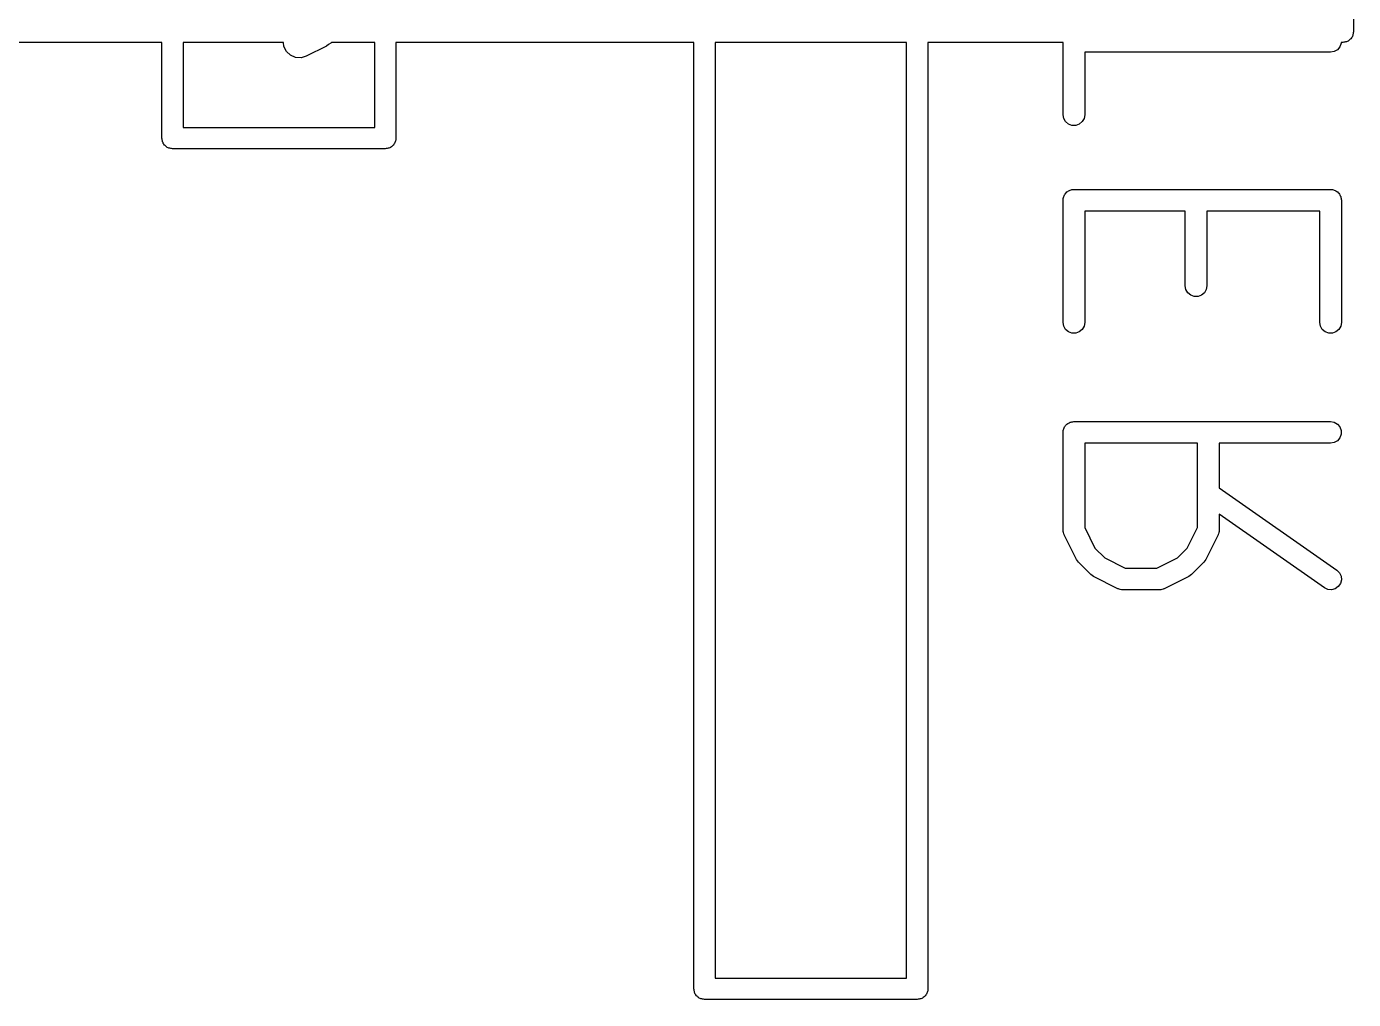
# Model space of a CAD drawing. Extents: x -0.3 to 76.5, y -74.5 to -2.2.
# Drawn here: x 20.81 to 27.05, y -23.05 to -18.48 of the extents above; entities that cross this region are included whole.
import ezdxf

# ---------------------------------------------------------------- set-up
doc = ezdxf.new("R2010")
doc.units = 0
doc.header["$MEASUREMENT"] = 0
doc.layers.add('BLACK', color=7, linetype='CONTINUOUS')

msp = doc.modelspace()

# ---------------------------------------------------------------- linework, layer by layer
at = {"layer": 'Black'}
for p, q in [((27.05, -9.5), (27.05, -18.5)), ((27.0448, -18.5209), (27.0433, -18.525)), ((27.047, -18.5171), (27.0448, -18.5209)), ((27.0477, -18.5128), (27.047, -18.5171)), ((27.0492, -18.5087), (27.0477, -18.5128)), ((27.05, -18.5), (27.0492, -18.5043)), ((27.0492, -18.5043), (27.0492, -18.5087)), ((21.45, -18.55), (20.05, -18.55)), ((21.45, -19), (21.45, -18.55)), ((22.0212, -18.55), (21.55, -18.55)), ((21.55, -18.55), (21.55, -18.95)), ((22.0234, -18.569), (22.0212, -18.55)), ((22.035, -18.5923), (22.0234, -18.569)), ((22.224, -18.5671), (22.1288, -18.6147)), ((22.2337, -18.5599), (22.224, -18.5671)), ((22.2435, -18.553), (22.2337, -18.5599)), ((22.2465, -18.55), (22.2435, -18.553)), ((22.45, -18.55), (22.2465, -18.55)), ((22.45, -18.95), (22.45, -18.55)), ((23.95, -18.55), (22.55, -18.55)), ((22.55, -18.55), (22.55, -19)), ((23.95, -23), (23.95, -18.55)), ((24.05, -18.55), (24.05, -22.95)), ((24.95, -18.55), (24.05, -18.55)), ((24.95, -22.95), (24.95, -18.55)), ((25.6852, -18.55), (25.05, -18.55)), ((25.05, -18.55), (25.05, -23)), ((25.6852, -18.8897), (25.6852, -18.55)), ((26.9865, -18.5704), (26.9752, -18.5839)), ((26.9926, -18.5538), (26.9865, -18.5704)), ((27, -18.55), (26.9926, -18.55)), ((26.9926, -18.55), (26.9926, -18.5538)), ((27.0043, -18.5492), (27, -18.55)), ((27.0087, -18.5492), (27.0043, -18.5492)), ((27.0128, -18.5477), (27.0087, -18.5492)), ((27.0171, -18.547), (27.0128, -18.5477)), ((27.0209, -18.5448), (27.0171, -18.547)), ((27.025, -18.5433), (27.0209, -18.5448)), ((27.0284, -18.5405), (27.025, -18.5433)), ((27.0321, -18.5383), (27.0284, -18.5405)), ((27.035, -18.535), (27.0321, -18.5383)), ((27.0383, -18.5321), (27.035, -18.535)), ((27.0405, -18.5284), (27.0383, -18.5321)), ((27.0433, -18.525), (27.0405, -18.5284)), ((22.0539, -18.6102), (22.035, -18.5923)), ((22.0778, -18.6206), (22.0539, -18.6102)), ((22.1038, -18.6221), (22.0778, -18.6206)), ((22.1288, -18.6147), (22.1038, -18.6221)), ((26.9425, -18.5958), (25.7868, -18.5958)), ((25.7868, -18.5958), (25.7868, -18.8897)), ((26.9599, -18.5927), (26.9425, -18.5958)), ((26.9752, -18.5839), (26.9599, -18.5927)), ((25.6883, -18.9071), (25.6852, -18.8897)), ((25.7868, -18.8897), (25.7838, -18.9071)), ((21.55, -18.95), (22.45, -18.95)), ((25.6971, -18.9223), (25.6883, -18.9071)), ((25.7106, -18.9337), (25.6971, -18.9223)), ((25.7272, -18.9397), (25.7106, -18.9337)), ((25.7449, -18.9397), (25.7272, -18.9397)), ((25.7614, -18.9337), (25.7449, -18.9397)), ((25.775, -18.9223), (25.7614, -18.9337)), ((25.7838, -18.9071), (25.775, -18.9223)), ((21.4508, -19.0043), (21.45, -19)), ((21.4508, -19.0087), (21.4508, -19.0043)), ((21.4523, -19.0128), (21.4508, -19.0087)), ((21.453, -19.0171), (21.4523, -19.0128)), ((21.4552, -19.0209), (21.453, -19.0171)), ((22.547, -19.0171), (22.5448, -19.0209)), ((22.5477, -19.0128), (22.547, -19.0171)), ((22.5492, -19.0087), (22.5477, -19.0128)), ((22.55, -19), (22.5492, -19.0043)), ((22.5492, -19.0043), (22.5492, -19.0087)), ((21.4567, -19.025), (21.4552, -19.0209)), ((21.4595, -19.0284), (21.4567, -19.025)), ((21.4617, -19.0321), (21.4595, -19.0284)), ((21.465, -19.035), (21.4617, -19.0321)), ((21.4679, -19.0383), (21.465, -19.035)), ((21.4716, -19.0405), (21.4679, -19.0383)), ((21.475, -19.0433), (21.4716, -19.0405)), ((21.4791, -19.0448), (21.475, -19.0433)), ((21.4829, -19.047), (21.4791, -19.0448)), ((21.4872, -19.0477), (21.4829, -19.047)), ((21.4913, -19.0492), (21.4872, -19.0477)), ((21.4957, -19.0492), (21.4913, -19.0492)), ((21.5, -19.05), (21.4957, -19.0492)), ((22.5, -19.05), (21.5, -19.05)), ((22.5043, -19.0492), (22.5, -19.05)), ((22.5087, -19.0492), (22.5043, -19.0492)), ((22.5128, -19.0477), (22.5087, -19.0492)), ((22.5171, -19.047), (22.5128, -19.0477)), ((22.5209, -19.0448), (22.5171, -19.047)), ((22.525, -19.0433), (22.5209, -19.0448)), ((22.5284, -19.0405), (22.525, -19.0433)), ((22.5321, -19.0383), (22.5284, -19.0405)), ((22.535, -19.035), (22.5321, -19.0383)), ((22.5383, -19.0321), (22.535, -19.035)), ((22.5405, -19.0284), (22.5383, -19.0321)), ((22.5433, -19.025), (22.5405, -19.0284)), ((22.5448, -19.0209), (22.5433, -19.025)), ((25.6905, -19.2706), (25.6921, -19.2665)), ((25.6921, -19.2665), (25.6949, -19.2631)), ((25.6949, -19.2631), (25.6971, -19.2592)), ((25.6971, -19.2592), (25.7005, -19.2563)), ((25.7005, -19.2563), (25.7034, -19.2529)), ((25.7034, -19.2529), (25.7072, -19.2507)), ((25.7072, -19.2507), (25.7106, -19.2479)), ((25.7106, -19.2479), (25.7148, -19.2463)), ((25.7148, -19.2463), (25.7187, -19.2441)), ((25.7187, -19.2441), (25.7231, -19.2433)), ((25.7231, -19.2433), (25.7272, -19.2418)), ((25.7272, -19.2418), (25.7317, -19.2418)), ((25.7317, -19.2418), (25.736, -19.2411)), ((25.736, -19.2411), (26.9425, -19.2411)), ((26.9425, -19.2411), (26.9469, -19.2418)), ((26.9469, -19.2418), (26.9514, -19.2418)), ((26.9514, -19.2418), (26.9555, -19.2433)), ((26.9555, -19.2433), (26.9599, -19.2441)), ((26.9599, -19.2441), (26.9638, -19.2463)), ((26.9638, -19.2463), (26.9679, -19.2479)), ((26.9679, -19.2479), (26.9714, -19.2507)), ((26.9714, -19.2507), (26.9752, -19.2529)), ((26.9752, -19.2529), (26.9781, -19.2563)), ((26.9781, -19.2563), (26.9815, -19.2592)), ((26.9815, -19.2592), (26.9837, -19.2631)), ((26.9837, -19.2631), (26.9865, -19.2665)), ((26.9865, -19.2665), (26.9881, -19.2706)), ((25.6852, -19.2919), (25.686, -19.2875)), ((25.6852, -19.8664), (25.6852, -19.2919)), ((25.686, -19.283), (25.6875, -19.2789)), ((25.686, -19.2875), (25.686, -19.283)), ((25.6875, -19.2789), (25.6883, -19.2745)), ((25.6883, -19.2745), (25.6905, -19.2706)), ((26.9881, -19.2706), (26.9903, -19.2745)), ((26.9903, -19.2745), (26.9911, -19.2789)), ((26.9911, -19.2789), (26.9926, -19.283)), ((26.9926, -19.283), (26.9926, -19.2875)), ((26.9926, -19.2875), (26.9933, -19.2919)), ((26.9933, -19.2919), (26.9933, -19.8664)), ((26.2598, -19.3427), (25.7868, -19.3427)), ((25.7868, -19.3427), (25.7868, -19.8664)), ((26.2598, -19.694), (26.2598, -19.3427)), ((26.8917, -19.3427), (26.3614, -19.3427)), ((26.3614, -19.3427), (26.3614, -19.694)), ((26.8917, -19.8664), (26.8917, -19.3427)), ((26.2628, -19.7114), (26.2598, -19.694)), ((26.3614, -19.694), (26.3583, -19.7114)), ((26.2717, -19.7267), (26.2628, -19.7114)), ((26.2852, -19.738), (26.2717, -19.7267)), ((26.3017, -19.7441), (26.2852, -19.738)), ((26.3194, -19.7441), (26.3017, -19.7441)), ((26.336, -19.738), (26.3194, -19.7441)), ((26.3495, -19.7267), (26.336, -19.738)), ((26.3583, -19.7114), (26.3495, -19.7267)), ((25.6883, -19.8838), (25.6852, -19.8664)), ((25.6971, -19.899), (25.6883, -19.8838)), ((25.7838, -19.8838), (25.775, -19.899)), ((25.7868, -19.8664), (25.7838, -19.8838)), ((26.8948, -19.8838), (26.8917, -19.8664)), ((26.9036, -19.899), (26.8948, -19.8838)), ((26.9903, -19.8838), (26.9815, -19.899)), ((26.9933, -19.8664), (26.9903, -19.8838)), ((25.7106, -19.9104), (25.6971, -19.899)), ((25.7272, -19.9164), (25.7106, -19.9104)), ((25.7449, -19.9164), (25.7272, -19.9164)), ((25.7614, -19.9104), (25.7449, -19.9164)), ((25.775, -19.899), (25.7614, -19.9104)), ((26.9171, -19.9104), (26.9036, -19.899)), ((26.9337, -19.9164), (26.9171, -19.9104)), ((26.9514, -19.9164), (26.9337, -19.9164)), ((26.9679, -19.9104), (26.9514, -19.9164)), ((26.9815, -19.899), (26.9679, -19.9104)), ((25.6852, -20.3835), (25.686, -20.3791)), ((25.6852, -20.8431), (25.6852, -20.3835)), ((25.686, -20.3746), (25.6875, -20.3705)), ((25.686, -20.3791), (25.686, -20.3746)), ((25.6875, -20.3705), (25.6883, -20.3661)), ((25.6883, -20.3661), (25.6905, -20.3622)), ((25.6905, -20.3622), (25.6921, -20.3581)), ((25.6921, -20.3581), (25.6949, -20.3546)), ((25.6949, -20.3546), (25.6971, -20.3508)), ((25.6971, -20.3508), (25.7005, -20.3479)), ((25.7005, -20.3479), (25.7034, -20.3445)), ((25.7034, -20.3445), (25.7072, -20.3423)), ((25.7072, -20.3423), (25.7106, -20.3395)), ((25.7106, -20.3395), (25.7148, -20.3379)), ((25.7148, -20.3379), (25.7187, -20.3357)), ((25.7187, -20.3357), (25.7231, -20.3349)), ((25.7231, -20.3349), (25.7272, -20.3334)), ((25.7272, -20.3334), (25.7317, -20.3334)), ((25.7317, -20.3334), (25.736, -20.3327)), ((25.736, -20.3327), (26.9425, -20.3327)), ((26.9425, -20.3327), (26.9599, -20.3357)), ((26.9599, -20.3357), (26.9752, -20.3445)), ((26.9752, -20.3445), (26.9865, -20.3581)), ((26.9865, -20.3581), (26.9926, -20.3746)), ((26.9926, -20.3746), (26.9926, -20.3923)), ((25.7868, -20.4343), (25.7868, -20.8311)), ((26.3172, -20.4343), (25.7868, -20.4343)), ((26.3172, -20.8311), (26.3172, -20.4343)), ((26.9425, -20.4343), (26.4188, -20.4343)), ((26.4188, -20.4343), (26.4188, -20.6443)), ((26.9599, -20.4312), (26.9425, -20.4343)), ((26.9752, -20.4224), (26.9599, -20.4312)), ((26.9865, -20.4089), (26.9752, -20.4224)), ((26.9926, -20.3923), (26.9865, -20.4089)), ((26.4188, -20.6443), (26.9717, -21.0313)), ((26.9134, -21.1145), (26.4188, -20.7683)), ((26.4188, -20.7683), (26.4188, -20.8431)), ((25.6858, -20.846), (25.6852, -20.8431)), ((25.6856, -20.8489), (25.6858, -20.846)), ((25.6873, -20.8546), (25.6856, -20.8489)), ((25.6883, -20.8604), (25.6873, -20.8546)), ((25.6898, -20.863), (25.6883, -20.8604)), ((25.6906, -20.8658), (25.6898, -20.863)), ((25.7481, -20.9807), (25.6906, -20.8658)), ((25.7868, -20.8311), (25.8353, -20.9279)), ((26.2688, -20.9279), (26.3172, -20.8311)), ((26.4135, -20.8658), (26.356, -20.9807)), ((26.4143, -20.863), (26.4135, -20.8658)), ((26.4158, -20.8604), (26.4143, -20.863)), ((26.4168, -20.8546), (26.4158, -20.8604)), ((26.4185, -20.8489), (26.4168, -20.8546)), ((26.4188, -20.8431), (26.4183, -20.846)), ((26.4183, -20.846), (26.4185, -20.8489)), ((25.8353, -20.9279), (25.881, -20.9737)), ((26.223, -20.9737), (26.2688, -20.9279)), ((25.7529, -20.9872), (25.7481, -20.9807)), ((25.7576, -20.9939), (25.7529, -20.9872)), ((25.815, -21.0513), (25.7576, -20.9939)), ((25.881, -20.9737), (25.9778, -21.0221)), ((26.1262, -21.0221), (26.223, -20.9737)), ((26.3465, -20.9939), (26.289, -21.0513)), ((26.3512, -20.9872), (26.3465, -20.9939)), ((26.356, -20.9807), (26.3512, -20.9872)), ((25.8217, -21.056), (25.815, -21.0513)), ((25.8282, -21.0609), (25.8217, -21.056)), ((25.9431, -21.1183), (25.8282, -21.0609)), ((25.9778, -21.0221), (26.1262, -21.0221)), ((26.2758, -21.0609), (26.1609, -21.1183)), ((26.2824, -21.056), (26.2758, -21.0609)), ((26.289, -21.0513), (26.2824, -21.056)), ((26.9717, -21.0313), (26.9842, -21.0437)), ((26.9842, -21.0437), (26.9916, -21.0597)), ((26.9932, -21.0773), (26.9886, -21.0943)), ((26.9916, -21.0597), (26.9932, -21.0773)), ((25.9459, -21.1192), (25.9431, -21.1183)), ((25.9485, -21.1206), (25.9459, -21.1192)), ((25.9543, -21.1216), (25.9485, -21.1206)), ((25.96, -21.1233), (25.9543, -21.1216)), ((25.963, -21.1232), (25.96, -21.1233)), ((25.9659, -21.1237), (25.963, -21.1232)), ((26.1382, -21.1237), (25.9659, -21.1237)), ((26.1411, -21.1232), (26.1382, -21.1237)), ((26.144, -21.1233), (26.1411, -21.1232)), ((26.1497, -21.1216), (26.144, -21.1233)), ((26.1556, -21.1206), (26.1497, -21.1216)), ((26.1581, -21.1192), (26.1556, -21.1206)), ((26.1609, -21.1183), (26.1581, -21.1192)), ((26.9294, -21.122), (26.9134, -21.1145)), ((26.947, -21.1235), (26.9294, -21.122)), ((26.964, -21.1189), (26.947, -21.1235)), ((26.9785, -21.1088), (26.964, -21.1189)), ((26.9886, -21.0943), (26.9785, -21.1088)), ((23.9508, -23.0043), (23.95, -23)), ((23.9508, -23.0087), (23.9508, -23.0043)), ((23.9523, -23.0128), (23.9508, -23.0087)), ((24.05, -22.95), (24.95, -22.95)), ((25.0492, -23.0087), (25.0477, -23.0128)), ((25.05, -23), (25.0492, -23.0043)), ((25.0492, -23.0043), (25.0492, -23.0087)), ((23.953, -23.0171), (23.9523, -23.0128)), ((23.9552, -23.0209), (23.953, -23.0171)), ((23.9567, -23.025), (23.9552, -23.0209)), ((23.9595, -23.0284), (23.9567, -23.025)), ((23.9617, -23.0321), (23.9595, -23.0284)), ((23.965, -23.035), (23.9617, -23.0321)), ((23.9679, -23.0383), (23.965, -23.035)), ((23.9716, -23.0405), (23.9679, -23.0383)), ((23.975, -23.0433), (23.9716, -23.0405)), ((23.9791, -23.0448), (23.975, -23.0433)), ((23.9829, -23.047), (23.9791, -23.0448)), ((23.9872, -23.0477), (23.9829, -23.047)), ((23.9913, -23.0492), (23.9872, -23.0477)), ((23.9957, -23.0492), (23.9913, -23.0492)), ((24, -23.05), (23.9957, -23.0492)), ((25, -23.05), (24, -23.05)), ((25.0043, -23.0492), (25, -23.05)), ((25.0087, -23.0492), (25.0043, -23.0492)), ((25.0128, -23.0477), (25.0087, -23.0492)), ((25.0171, -23.047), (25.0128, -23.0477)), ((25.0209, -23.0448), (25.0171, -23.047)), ((25.025, -23.0433), (25.0209, -23.0448)), ((25.0284, -23.0405), (25.025, -23.0433)), ((25.0321, -23.0383), (25.0284, -23.0405)), ((25.035, -23.035), (25.0321, -23.0383)), ((25.0383, -23.0321), (25.035, -23.035)), ((25.0405, -23.0284), (25.0383, -23.0321)), ((25.0433, -23.025), (25.0405, -23.0284)), ((25.0448, -23.0209), (25.0433, -23.025)), ((25.047, -23.0171), (25.0448, -23.0209)), ((25.0477, -23.0128), (25.047, -23.0171))]:
    msp.add_line(p, q, dxfattribs=at)

doc.saveas('drawing.dxf')
